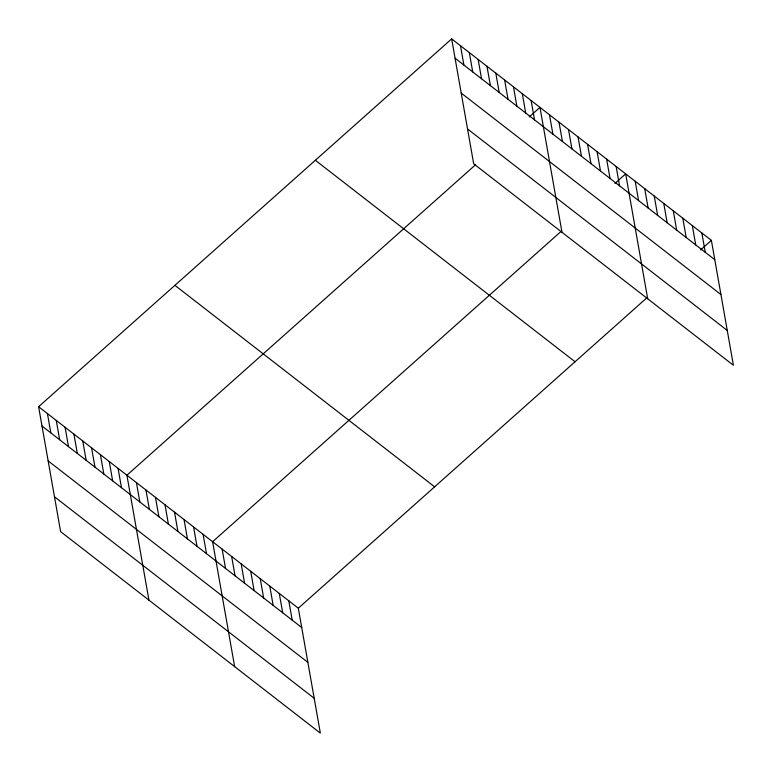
<?xml version="1.0" encoding="UTF-8"?>
<svg xmlns="http://www.w3.org/2000/svg" width="772" height="772" viewBox="0 0 772 772"><rect width="100%" height="100%" fill="white"/><g stroke="black" fill="none" stroke-linecap="round" stroke-linejoin="round"><path stroke-width="1.16" d="M38.6 406.728L298.32 608.211L320.341 733.111L60.621 531.628L38.6 406.728L451.659 38.889L711.379 240.372L733.4 365.272L473.68 163.789L451.659 38.889M475.523 164.783L126.907 475.234L148.928 600.133M529.225 116.958L539.966 107.395L561.987 232.295M561.234 231.262L212.609 541.722L234.64 666.622M614.927 183.446L625.667 173.883L647.689 298.783M298.32 608.211L646.936 297.751M700.638 249.935L711.379 240.372M455.065 58.218L714.785 259.701M461.202 93.065L720.932 294.537M467.533 128.953L727.253 330.435M315.352 160.277L575.072 361.759M174.906 285.341L434.626 486.823M42.006 426.057L301.727 627.539M48.153 460.894L307.874 662.376M54.484 496.792L314.204 698.264M701.854 232.99L705.261 252.319M692.33 225.598L695.736 244.927M682.805 218.215L686.212 237.544M673.281 210.824L676.697 230.153M663.766 203.432L667.172 222.761M654.241 196.049L657.647 215.378M644.716 188.657L648.123 207.986M635.192 181.275L638.598 200.604M616.143 166.501L619.549 185.83M606.618 159.109L610.034 178.438M597.103 151.727L600.51 171.056M587.579 144.335L590.985 163.664M578.054 136.943L581.461 156.272M568.53 129.561L571.936 148.89M559.005 122.169L562.412 141.498M549.481 114.787L552.897 134.116M531.126 100.543L534.542 119.872M522.297 93.692L525.713 113.021M513.467 86.85L516.873 106.179M504.637 79.999L508.044 99.327M495.807 73.147L499.214 92.476M486.978 66.296L490.384 85.624M478.148 59.444L481.554 78.773M469.318 52.593L472.725 71.921M460.488 45.741L463.895 65.07M288.796 600.819L292.202 620.148M279.271 593.427L282.687 612.756M269.756 586.044L273.163 605.373M260.232 578.653L263.638 597.982M250.707 571.27L254.113 590.599M241.182 563.878L244.589 583.207M231.658 556.496L235.064 575.825M222.133 549.104L225.54 568.433M203.094 534.33L206.5 553.659M193.569 526.938L196.976 546.267M184.045 519.556L187.451 538.885M174.52 512.164L177.927 531.493M164.996 504.782L168.402 524.111M155.471 497.39L158.887 516.719M145.947 490.008L149.363 509.337M136.432 482.616L139.838 501.945M118.077 468.382L121.484 487.711M109.248 461.531L112.654 480.859M100.418 454.679L103.824 474.008M91.579 447.828L94.995 467.156M82.749 440.976L86.165 460.305M73.919 434.125L77.325 453.453M65.089 427.273L68.496 446.602M56.259 420.431L59.666 439.76M47.43 413.58L50.836 432.909"/></g></svg>
